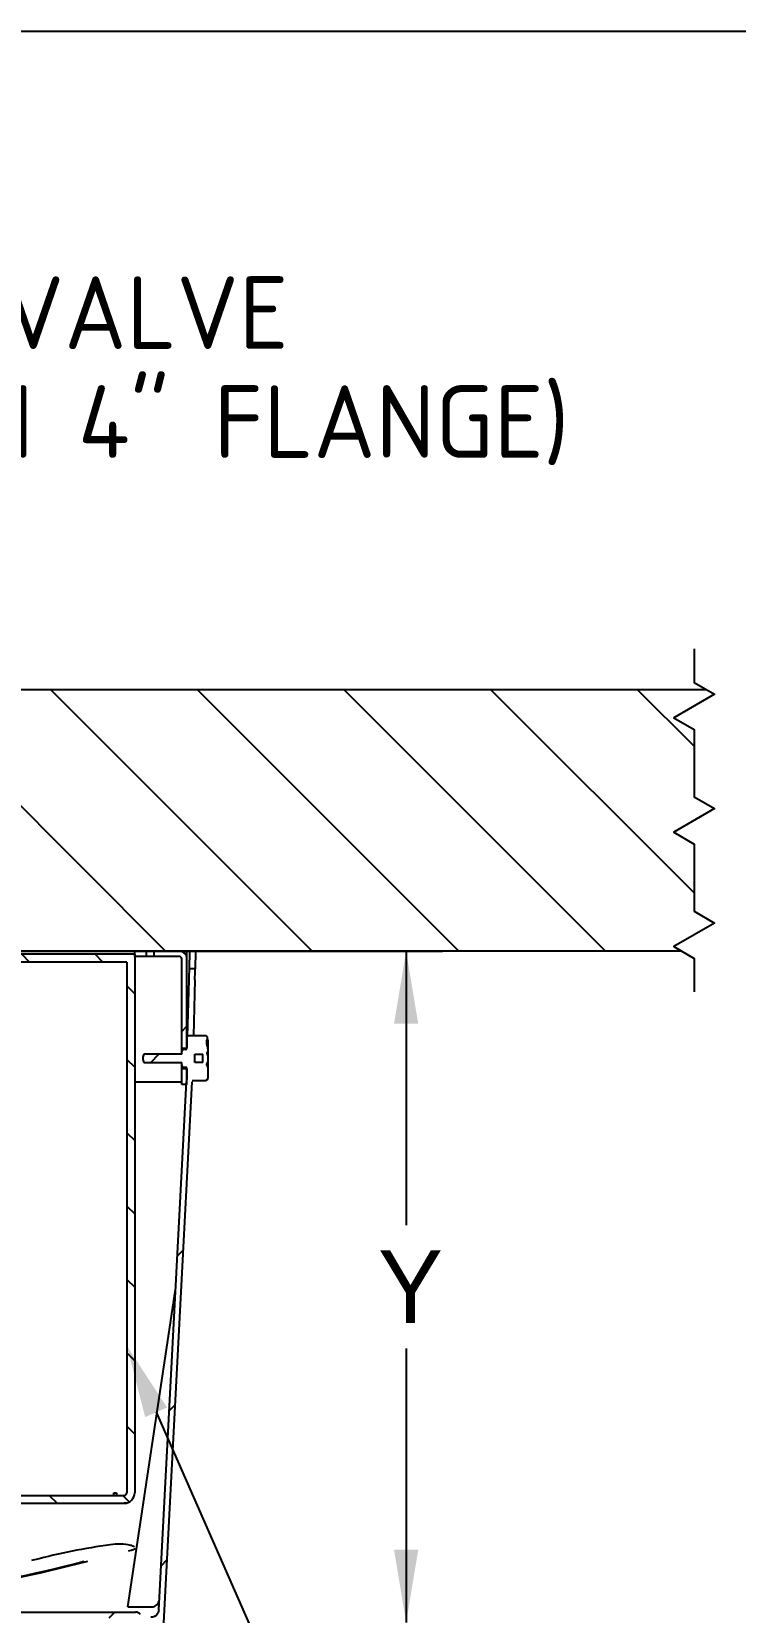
# Model space of a CAD drawing. Header units: millimetres. Extents: x 0 to 4637, y 0 to 3023.
# Drawn here: x 1736 to 2006, y 2416 to 3023 of the extents above; entities that cross this region are included whole.
import ezdxf
from ezdxf import colors
from ezdxf.entities.mleader import LeaderData, LeaderLine
from ezdxf.enums import TextEntityAlignment as Align
from ezdxf.lldxf.tags import DXFTag
from ezdxf.math import Vec2, Vec3

# ---------------------------------------------------------------- set-up
doc = ezdxf.new("R2010")
doc.units = ezdxf.units.MM
for name, color, linetype in [('BRACING_SHEET-2', 7, 'Continuous'), ('COVER_MODIFIED-T', 7, 'Continuous'), ('Default', 7, 'Continuous'), ('KNOB_FOR_CABINET', 7, 'Continuous'), ('PACKING_BOX_FOR_', 7, 'Continuous'), ('WALL_-1', 7, 'Continuous')]:
    doc.layers.add(name, color=color, linetype=linetype)
doc.styles.add('SEACAD_Solid_Edge_ANSI', font='seans.ttf')
doc.styles.get("Standard").update_dxf_attribs({"font": 'calibri.ttf'})
tags = doc.linetypes.add('CENTER2', pattern=[28.575, 19.05, -3.175, 3.175, -3.175]).pattern_tags.tags
tags[10:11] = [DXFTag(74, 4), DXFTag(75, 0), DXFTag(340, '0'), DXFTag(46, 0.0), DXFTag(50, 0.0), DXFTag(44, 0.0), DXFTag(45, 0.0)]
tags[8:9] = [DXFTag(74, 4), DXFTag(75, 0), DXFTag(340, '0'), DXFTag(46, 0.0), DXFTag(50, 0.0), DXFTag(44, 0.0), DXFTag(45, 0.0)]
tags[6:7] = [DXFTag(74, 4), DXFTag(75, 0), DXFTag(340, '0'), DXFTag(46, 0.0), DXFTag(50, 0.0), DXFTag(44, 0.0), DXFTag(45, 0.0)]
tags[4:5] = [DXFTag(74, 4), DXFTag(75, 0), DXFTag(340, '0'), DXFTag(46, 0.0), DXFTag(50, 0.0), DXFTag(44, 0.0), DXFTag(45, 0.0)]

# ---------------------------------------------------------------- blocks, each defined once
blk = doc.blocks.new('SE18')
at = {"color": 7, "linetype": 'CENTER2'}
for points in [[(188.804, 355.975), (188.804, 353.918), (190.054, 353.197), (187.554, 351.753), (188.804, 351.031), (188.804, 346.918), (190.054, 346.197), (187.554, 344.753), (188.804, 344.031), (188.804, 339.918), (190.054, 339.197), (187.554, 337.753), (188.804, 337.031), (188.804, 334.975)], [(193.804, 355.975), (193.804, 353.918), (195.054, 353.197), (192.554, 351.753), (193.804, 351.031), (193.804, 346.918), (195.054, 346.197), (192.554, 344.753), (193.804, 344.031), (193.804, 339.918), (195.054, 339.197), (192.554, 337.753), (193.804, 337.031), (193.804, 334.975)]]:
    blk.add_lwpolyline(points, dxfattribs=at)

msp = doc.modelspace()

# ---------------------------------------------------------------- hatches: boundary and pattern name
at = {"layer": 'BRACING_SHEET-2', "linetype": 'Continuous'}
h = msp.add_hatch(dxfattribs=at)
h.set_pattern_fill('ANSI32', scale=6.278552, angle=0.0000094, style=0)
h.set_pattern_definition([(45, (804.727, 551.313), (-42.2873, 42.2872), []), (45, (832.92, 551.313), (-42.2873, 42.2872), [])])
edge = h.paths.add_edge_path()
edge.add_line((1795.2642, 2633.0027), (1795.2642, 2637.1237))
edge.add_line((1795.2642, 2637.1237), (1795.2642, 2667.153))
edge.add_arc((1792.2505, 2667.153), 3.0137, 0, 19.4712206)
edge.add_arc((1792.2505, 2667.153), 3.0137, 19.4712206, 90)
edge.add_line((1792.2505, 2670.1667), (1787.2414, 2670.1667))
edge.add_line((1787.2414, 2670.1667), (1787.2363, 2670.1667))
edge.add_line((1787.2363, 2670.1667), (1782.7071, 2670.1667))
edge.add_line((1782.7071, 2670.1667), (1782.7071, 2668.1576))
edge.add_line((1782.7071, 2668.1576), (1792.2505, 2668.1576))
edge.add_arc((1792.2505, 2667.153), 1.0046, 360, 90, ccw=False)
edge.add_line((1793.255, 2667.153), (1793.255, 2632.8227))
edge.add_line((1793.255, 2632.8227), (1795.2409, 2632.8222))
edge.add_line((1795.2409, 2632.8222), (1795.2642, 2633.0027))
at = {"layer": 'COVER_MODIFIED-T', "linetype": 'Continuous'}
h = msp.add_hatch(dxfattribs=at)
h.set_pattern_fill('ANSI34', scale=12.557105, angle=0.0000094, style=0)
h.set_pattern_definition([(45, (804.73, 551.31), (-169.15, 169.15), []), (45, (861.1, 551.31), (-169.15, 169.15), []), (45, (917.5, 551.31), (-169.15, 169.15), []), (45, (973.88, 551.31), (-169.15, 169.15), [])])
edge = h.paths.add_edge_path()
edge.add_line((1360.962, 2414.019), (1562.0242, 2414.019))
edge.add_spline(control_points=[(1562.0242, 2414.019), (1562.303, 2414.019), (1562.5856, 2414.1167), (1562.9067, 2414.3839), (1562.9982, 2414.4947), (1563.093, 2414.6809), (1563.1182, 2414.748), (1563.1516, 2414.8838), (1563.1601, 2414.953), (1563.1601, 2415.0235)], knot_values=[0, 0, 0, 0, 0.5, 0.5, 0.75, 0.75, 0.875, 0.875, 1, 1, 1, 1], degree=3, periodic=0)
edge.add_spline(control_points=[(1563.1601, 2415.0235), (1563.1601, 2415.1696), (1563.1995, 2415.3186), (1563.3391, 2415.5751), (1563.4405, 2415.6876), (1563.6763, 2415.8626), (1563.8114, 2415.9267), (1564.0933, 2416.0093), (1564.2406, 2416.0281), (1564.3857, 2416.0281)], knot_values=[0, 0, 0, 0, 0.25, 0.25, 0.5, 0.5, 0.75, 0.75, 1, 1, 1, 1], degree=3, periodic=0)
edge.add_line((1564.3857, 2416.0281), (1570.5709, 2416.0281))
edge.add_spline(control_points=[(1570.5709, 2416.0281), (1570.7179, 2416.0281), (1570.864, 2416.0092), (1571.1467, 2415.9261), (1571.2811, 2415.8622), (1571.5171, 2415.6866), (1571.6178, 2415.5748), (1571.7575, 2415.3175), (1571.7964, 2415.171), (1571.7964, 2415.0235)], knot_values=[0, 0, 0, 0, 0.25, 0.25, 0.5, 0.5, 0.75, 0.75, 1, 1, 1, 1], degree=3, periodic=0)
edge.add_spline(control_points=[(1571.7964, 2415.0235), (1571.7964, 2414.9537), (1571.8052, 2414.8825), (1571.8391, 2414.7456), (1571.8637, 2414.6805), (1571.9586, 2414.4944), (1572.0493, 2414.3843), (1572.374, 2414.1145), (1572.653, 2414.019), (1572.9324, 2414.019)], knot_values=[0, 0, 0, 0, 0.125, 0.125, 0.25, 0.25, 0.5, 0.5, 1, 1, 1, 1], degree=3, periodic=0)
edge.add_line((1572.9324, 2414.019), (1773.9948, 2414.019))
edge.add_spline(control_points=[(1773.9948, 2414.019), (1774.1421, 2414.019), (1774.2875, 2414), (1774.5692, 2413.9171), (1774.7032, 2413.8533), (1774.9389, 2413.6779), (1775.0392, 2413.5664), (1775.1438, 2413.3741), (1775.1715, 2413.3049), (1775.2084, 2413.1635), (1775.218, 2413.0912), (1775.2169, 2413.0169)], knot_values=[0, 0, 0, 0, 0.25, 0.25, 0.5, 0.5, 0.75, 0.75, 0.875, 0.875, 1, 1, 1, 1], degree=3, periodic=0)
edge.add_spline(control_points=[(1775.2169, 2413.0169), (1775.2161, 2412.8759), (1775.2515, 2412.7376), (1775.3778, 2412.4896), (1775.4687, 2412.3793), (1775.683, 2412.2006), (1775.8063, 2412.1315), (1776.0703, 2412.0379), (1776.2081, 2412.0139), (1776.3485, 2412.0136)], knot_values=[0, 0, 0, 0, 0.25, 0.25, 0.5, 0.5, 0.75, 0.75, 1, 1, 1, 1], degree=3, periodic=0)
edge.add_line((1776.3485, 2412.0136), (1785.4222, 2412.0135))
edge.add_arc((1785.4214, 2413.0252), 1.0117, 270.0472263, 291.5023713)
edge.add_line((1785.7922, 2412.0839), (1786.3792, 2412.0838))
edge.add_line((1786.3792, 2412.0838), (1797.2733, 2619.9555))
edge.add_line((1797.2733, 2619.9555), (1797.3983, 2624.6632))
edge.add_line((1797.3983, 2624.6632), (1795.1852, 2624.6624))
edge.add_line((1795.1852, 2624.6624), (1795.0602, 2619.9555))
edge.add_line((1795.0602, 2619.9555), (1784.4279, 2417.0796))
edge.add_spline(control_points=[(1784.4279, 2417.0796), (1784.4179, 2416.8875), (1784.3897, 2416.6994), (1784.2989, 2416.3312), (1784.2353, 2416.1493), (1784.0753, 2415.8021), (1783.9798, 2415.6381), (1783.7587, 2415.3291), (1783.6315, 2415.1829), (1783.3555, 2414.9208), (1783.2063, 2414.8038), (1782.8854, 2414.5978), (1782.7133, 2414.5094), (1782.1847, 2414.298), (1781.8031, 2414.2236), (1781.4184, 2414.2236)], knot_values=[0, 0, 0, 0, 0.125, 0.125, 0.25, 0.25, 0.375, 0.375, 0.5, 0.5, 0.625, 0.625, 0.75, 0.75, 1, 1, 1, 1], degree=3, periodic=0)
edge.add_line((1781.4184, 2414.2236), (1779.2161, 2414.2236))
edge.add_arc((1779.2106, 2416.4026), 2.179, 212.6286396, 270.1461905, ccw=False)
edge.add_arc((1775.5146, 2414.0014), 2.2286, 33.3844014, 91.6606048)
edge.add_line((1775.45, 2416.229), (1574.6452, 2416.229))
edge.add_spline(control_points=[(1574.6452, 2416.229), (1574.4669, 2416.229), (1574.2878, 2416.2716), (1573.9678, 2416.4361), (1573.8289, 2416.5568), (1573.7288, 2416.7074)], knot_values=[0, 0, 0, 0, 0.5, 0.5, 1, 1, 1, 1], degree=3, periodic=0)
edge.add_spline(control_points=[(1573.7288, 2416.7074), (1573.6444, 2416.8343), (1573.5513, 2416.9544), (1573.3481, 2417.181), (1573.237, 2417.2883), (1572.8855, 2417.5834), (1572.6279, 2417.7449), (1572.0698, 2418.0025), (1571.7793, 2418.0938), (1571.1806, 2418.2122), (1570.8737, 2418.2382), (1570.5709, 2418.2382)], knot_values=[0, 0, 0, 0, 0.125, 0.125, 0.25, 0.25, 0.5, 0.5, 0.75, 0.75, 1, 1, 1, 1], degree=3, periodic=0)
edge.add_line((1570.5709, 2418.2382), (1564.3857, 2418.2382))
edge.add_spline(control_points=[(1564.3857, 2418.2382), (1564.0807, 2418.2382), (1563.7773, 2418.2125), (1563.1742, 2418.0931), (1562.8829, 2418.0007), (1562.4707, 2417.8105), (1562.3371, 2417.7384), (1562.078, 2417.5753), (1561.9524, 2417.4839), (1561.602, 2417.1895), (1561.3985, 2416.9643), (1561.2277, 2416.7074)], knot_values=[0, 0, 0, 0, 0.25, 0.25, 0.5, 0.5, 0.625, 0.625, 0.75, 0.75, 1, 1, 1, 1], degree=3, periodic=0)
edge.add_spline(control_points=[(1561.2277, 2416.7074), (1561.1287, 2416.5583), (1560.9891, 2416.4366), (1560.6712, 2416.2726), (1560.4921, 2416.229), (1560.3113, 2416.229)], knot_values=[0, 0, 0, 0, 0.5, 0.5, 1, 1, 1, 1], degree=3, periodic=0)
edge.add_line((1560.3113, 2416.229), (1359.5065, 2416.229))
edge.add_arc((1359.4395, 2414.0104), 2.2197, 88.2698604, 146.7395891)
edge.add_arc((1355.7529, 2416.3943), 2.1707, 269.7254677, 327.4911762, ccw=False)
edge.add_line((1355.7425, 2414.2236), (1353.5382, 2414.2236))
edge.add_spline(control_points=[(1353.5382, 2414.2236), (1353.3458, 2414.2236), (1353.1566, 2414.2418), (1352.7841, 2414.3133), (1352.5991, 2414.3672), (1352.244, 2414.5089), (1352.0753, 2414.5956), (1351.7551, 2414.8002), (1351.6024, 2414.9196), (1351.3263, 2415.1815), (1351.2016, 2415.3244), (1350.9792, 2415.6341), (1350.8818, 2415.8013), (1350.6431, 2416.3182), (1350.5488, 2416.6954), (1350.5286, 2417.0796)], knot_values=[0, 0, 0, 0, 0.125, 0.125, 0.25, 0.25, 0.375, 0.375, 0.5, 0.5, 0.625, 0.625, 0.75, 0.75, 1, 1, 1, 1], degree=3, periodic=0)
edge.add_line((1350.5286, 2417.0796), (1339.8963, 2619.9555))
edge.add_line((1339.8963, 2619.9555), (1339.7714, 2624.6632))
edge.add_line((1339.7714, 2624.6632), (1337.5583, 2624.6624))
edge.add_line((1337.5583, 2624.6624), (1337.6833, 2619.9555))
edge.add_line((1337.6833, 2619.9555), (1348.5726, 2412.1753))
edge.add_line((1348.5726, 2412.1753), (1348.9865, 2412.1757))
edge.add_spline(control_points=[(1348.9865, 2412.1757), (1349.1475, 2412.0713), (1349.3395, 2412.0135), (1349.5343, 2412.0135)], knot_values=[0, 0, 0, 0, 1, 1, 1, 1], degree=3, periodic=0)
edge.add_line((1349.5343, 2412.0135), (1358.6105, 2412.0136))
edge.add_spline(control_points=[(1358.6105, 2412.0136), (1358.751, 2412.0141), (1358.8879, 2412.0379), (1359.1529, 2412.1321), (1359.2739, 2412.1997), (1359.4903, 2412.3802), (1359.579, 2412.4878), (1359.7067, 2412.7385), (1359.7416, 2412.8754), (1359.7404, 2413.0169)], knot_values=[0, 0, 0, 0, 0.25, 0.25, 0.5, 0.5, 0.75, 0.75, 1, 1, 1, 1], degree=3, periodic=0)
edge.add_spline(control_points=[(1359.7404, 2413.0169), (1359.7393, 2413.1657), (1359.7778, 2413.3095), (1359.9198, 2413.5695), (1360.0186, 2413.6784), (1360.2552, 2413.8542), (1360.389, 2413.9176), (1360.6703, 2414.0002), (1360.8146, 2414.019), (1360.962, 2414.019)], knot_values=[0, 0, 0, 0, 0.25, 0.25, 0.5, 0.5, 0.75, 0.75, 1, 1, 1, 1], degree=3, periodic=0)
at = {"layer": 'Default', "linetype": 'Continuous'}
for points in [[(1884.1342, 2642.2585), (1879.4829, 2670.1667), (1874.8315, 2642.2585)], [(1884.1342, 2440.1628), (1874.8315, 2440.1628), (1879.4829, 2412.2546)]]:
    msp.add_hatch(color=7, dxfattribs=at).paths.add_polyline_path(points)
at = {"layer": 'KNOB_FOR_CABINET', "linetype": 'Continuous'}
h = msp.add_hatch(dxfattribs=at)
h.set_pattern_fill('LINE', scale=6.278552, angle=45, style=0)
h.set_pattern_definition([(45, (804.727, 551.313), (-14.09575, 14.09575), [])])
edge = h.paths.add_edge_path()
edge.add_spline(control_points=[(1795.2642, 2620.8351), (1795.3604, 2620.7342), (1795.4567, 2620.6335), (1795.553, 2620.5327)], knot_values=[0.00000029, 0.00000029, 0.00000029, 0.00000029, 0.00041659, 0.00041659, 0.00041659, 0.00041659], degree=3, periodic=0)
edge.add_line((1795.553, 2620.5327), (1801.7939, 2620.5327))
edge.add_spline(control_points=[(1801.7939, 2620.5327), (1801.8765, 2620.5327), (1801.9592, 2620.5338), (1802.0418, 2620.5338)], knot_values=[0, 0, 0, 0, 0.00024682, 0.00024682, 0.00024682, 0.00024682], degree=3, periodic=0)
edge.add_line((1802.0418, 2620.5338), (1802.2961, 2620.5338))
edge.add_spline(control_points=[(1802.2961, 2620.5338), (1802.4152, 2620.5338), (1802.5311, 2620.5538), (1802.7547, 2620.6347), (1802.8568, 2620.6937), (1803.0368, 2620.8487), (1803.1108, 2620.9417), (1803.2199, 2621.1517), (1803.2537, 2621.266), (1803.2647, 2621.3846)], knot_values=[0, 0, 0, 0, 0.25, 0.25, 0.5, 0.5, 0.75, 0.75, 1, 1, 1, 1], degree=3, periodic=0)
edge.add_ellipse((1802.8235, 2622.1959), major_axis=(0, -2.1283), ratio=0.22420054, start_angle=67.5921927, end_angle=90)
edge.add_line((1803.3007, 2622.1959), (1803.3007, 2625.447))
edge.add_ellipse((1802.8235, 2625.447), major_axis=(0, 0.6327), ratio=0.75420406, start_angle=270, end_angle=330.8446346)
edge.add_ellipse((1803.3007, 2626.5811), major_axis=(0, 0.666), ratio=0.75420406, start_angle=90, end_angle=150.8446346)
edge.add_line((1802.7984, 2626.5811), (1802.7984, 2626.7607))
edge.add_line((1802.7984, 2626.7607), (1802.7986, 2626.779))
edge.add_spline(control_points=[(1802.7986, 2626.779), (1802.8, 2626.8715), (1802.8202, 2626.964), (1802.909, 2627.1241), (1802.9752, 2627.1915), (1803.056, 2627.2372)], knot_values=[0, 0, 0, 0, 0.5, 0.5, 1, 1, 1, 1], degree=3, periodic=0)
edge.add_spline(control_points=[(1803.056, 2627.2372), (1803.2051, 2627.3214), (1803.3007, 2627.4856), (1803.3007, 2627.6567)], knot_values=[0, 0, 0, 0, 1, 1, 1, 1], degree=3, periodic=0)
edge.add_line((1803.3007, 2627.6567), (1803.3007, 2629.9071))
edge.add_spline(control_points=[(1803.3007, 2629.9071), (1803.3007, 2630.0078), (1803.2751, 2630.1086), (1803.1892, 2630.2908), (1803.129, 2630.3747), (1803.056, 2630.4459)], knot_values=[0, 0, 0, 0, 0.5, 0.5, 1, 1, 1, 1], degree=3, periodic=0)
edge.add_spline(control_points=[(1803.056, 2630.4459), (1803.0422, 2630.4593), (1803.0295, 2630.4738), (1803.018, 2630.489)], knot_values=[0, 0, 0, 0, 1, 1, 1, 1], degree=3, periodic=0)
edge.add_ellipse((1803.3007, 2631.2962), major_axis=(0, 0.9765), ratio=0.51437774, start_angle=140.0536176, end_angle=145.7537839)
edge.add_spline(control_points=[(1802.9782, 2630.5476), (1802.9217, 2630.6396), (1802.9013, 2630.7505), (1802.9267, 2630.9634), (1802.9745, 2631.0667), (1803.056, 2631.1382)], knot_values=[0, 0, 0, 0, 0.5, 0.5, 1, 1, 1, 1], degree=3, periodic=0)
edge.add_spline(control_points=[(1803.056, 2631.1382), (1803.1624, 2631.2316), (1803.24, 2631.3541), (1803.2774, 2631.4886)], knot_values=[0, 0, 0, 0, 1, 1, 1, 1], degree=3, periodic=0)
edge.add_ellipse((1802.8235, 2631.6604), major_axis=(0, 0.5564), ratio=0.85756372, start_angle=252.0155759, end_angle=270)
edge.add_line((1803.3007, 2631.6604), (1803.3007, 2632.5085))
edge.add_ellipse((1802.8235, 2632.5085), major_axis=(0, -1.219), ratio=0.39143998, start_angle=90, end_angle=150.8446346)
edge.add_ellipse((1803.3007, 2634.6937), major_axis=(0, -1.2832), ratio=0.39143998, start_angle=270, end_angle=330.8446346)
edge.add_line((1802.7984, 2634.6937), (1802.7984, 2635.3277))
edge.add_ellipse((1803.3007, 2635.3277), major_axis=(0, 1.2832), ratio=0.39143998, start_angle=54.3484944, end_angle=90)
edge.add_spline(control_points=[(1802.8926, 2636.0756), (1802.9098, 2636.137), (1802.9278, 2636.1984), (1802.9729, 2636.3169), (1802.9995, 2636.3742), (1803.0391, 2636.4253)], knot_values=[0, 0, 0, 0, 0.5, 0.5, 1, 1, 1, 1], degree=3, periodic=0)
edge.add_ellipse((1802.8235, 2637.5129), major_axis=(0, 1.219), ratio=0.39143998, start_angle=206.8522441, end_angle=218.3097259)
edge.add_spline(control_points=[(1803.1193, 2636.5564), (1803.1802, 2636.6791), (1803.1966, 2636.8181), (1803.1541, 2637.0859), (1803.0944, 2637.2136), (1802.9246, 2637.4233), (1802.8142, 2637.5071), (1802.5667, 2637.6202), (1802.4325, 2637.6488), (1802.2961, 2637.6488)], knot_values=[0, 0, 0, 0, 0.25, 0.25, 0.5, 0.5, 0.75, 0.75, 1, 1, 1, 1], degree=3, periodic=0)
edge.add_line((1802.2961, 2637.6488), (1802.0418, 2637.6488))
edge.add_line((1802.0418, 2637.6488), (1801.7939, 2637.6488))
edge.add_line((1801.7939, 2637.6488), (1795.7664, 2637.6488))
edge.add_spline(control_points=[(1795.7664, 2637.6488), (1795.5988, 2637.474), (1795.4313, 2637.299), (1795.2642, 2637.1237)], knot_values=[0.00000029, 0.00000029, 0.00000029, 0.00000029, 0.00072369, 0.00072369, 0.00072369, 0.00072369], degree=3, periodic=0)
edge.add_line((1795.2642, 2637.1237), (1795.2642, 2633.0027))
edge.add_spline(control_points=[(1795.2642, 2633.0027), (1795.2642, 2632.8567), (1795.2199, 2632.7111), (1795.0884, 2632.5351), (1795.0337, 2632.4845), (1794.9074, 2632.4127), (1794.8355, 2632.3919), (1794.7619, 2632.3919)], knot_values=[0, 0, 0, 0, 0.5, 0.5, 0.75, 0.75, 1, 1, 1, 1], degree=3, periodic=0)
edge.add_line((1794.7619, 2632.3919), (1793.9654, 2632.3919))
edge.add_spline(control_points=[(1793.9654, 2632.3919), (1793.8955, 2632.3919), (1793.8272, 2632.3734), (1793.7061, 2632.3077), (1793.6531, 2632.2608), (1793.6102, 2632.206)], knot_values=[0, 0, 0, 0, 0.5, 0.5, 1, 1, 1, 1], degree=3, periodic=0)
edge.add_spline(control_points=[(1793.6102, 2632.206), (1793.5401, 2632.1164), (1793.4707, 2632.0263), (1793.4021, 2631.9356)], knot_values=[0, 0, 0, 0, 1, 1, 1, 1], degree=3, periodic=0)
edge.add_spline(control_points=[(1793.4021, 2631.9356), (1793.2962, 2631.7953), (1793.255, 2631.6197), (1793.255, 2631.4461)], knot_values=[0, 0, 0, 0, 1, 1, 1, 1], degree=3, periodic=0)
edge.add_line((1793.255, 2631.4461), (1793.255, 2630.5605))
edge.add_line((1793.255, 2630.5605), (1778.6888, 2630.5605))
edge.add_spline(control_points=[(1778.6888, 2630.5605), (1778.5597, 2630.3144), (1778.4483, 2630.0619), (1778.288, 2629.5343), (1778.2407, 2629.2552), (1778.2407, 2628.7043), (1778.2877, 2628.4254), (1778.4482, 2627.8972), (1778.5596, 2627.6445), (1778.6888, 2627.3983)], knot_values=[0, 0, 0, 0, 0.25, 0.25, 0.5, 0.5, 0.75, 0.75, 1, 1, 1, 1], degree=3, periodic=0)
edge.add_line((1778.6888, 2627.3983), (1793.255, 2627.3983))
edge.add_line((1793.255, 2627.3983), (1793.255, 2626.5127))
edge.add_spline(control_points=[(1793.255, 2626.5127), (1793.255, 2626.3407), (1793.2968, 2626.1627), (1793.4021, 2626.0232)], knot_values=[0, 0, 0, 0, 1, 1, 1, 1], degree=3, periodic=0)
edge.add_spline(control_points=[(1793.4021, 2626.0232), (1793.4707, 2625.9324), (1793.5401, 2625.8423), (1793.6102, 2625.7528)], knot_values=[0, 0, 0, 0, 1, 1, 1, 1], degree=3, periodic=0)
edge.add_spline(control_points=[(1793.6102, 2625.7528), (1793.6531, 2625.6979), (1793.7059, 2625.6512), (1793.827, 2625.5855), (1793.8954, 2625.5668), (1793.9654, 2625.5668)], knot_values=[0, 0, 0, 0, 0.5, 0.5, 1, 1, 1, 1], degree=3, periodic=0)
edge.add_line((1793.9654, 2625.5668), (1794.7619, 2625.5668))
edge.add_spline(control_points=[(1794.7619, 2625.5668), (1794.8357, 2625.5668), (1794.9077, 2625.5461), (1795.0349, 2625.4735), (1795.0893, 2625.4227), (1795.2201, 2625.247), (1795.2642, 2625.1027), (1795.2642, 2624.9561)], knot_values=[0, 0, 0, 0, 0.25, 0.25, 0.5, 0.5, 1, 1, 1, 1], degree=3, periodic=0)
edge.add_line((1795.2642, 2624.9561), (1795.2642, 2620.8351))
h.paths.add_polyline_path([(1801.2916, 2627.3983), (1801.2916, 2630.5605), (1798.2779, 2630.5605), (1798.2779, 2627.3983)])
at = {"layer": 'PACKING_BOX_FOR_', "linetype": 'Continuous'}
h = msp.add_hatch(dxfattribs=at)
h.set_pattern_fill('LINE', scale=6.278552, angle=135, style=0)
h.set_pattern_definition([(135, (804.727, 551.313), (-14.09575, -14.09575), [])])
edge = h.paths.add_edge_path()
edge.add_line((1667.6844, 2551.0445), (1667.684, 2551.3263))
edge.add_line((1667.684, 2551.3263), (1667.684, 2551.8285))
edge.add_line((1667.684, 2551.8285), (1667.684, 2552.6322))
edge.add_line((1667.684, 2552.6322), (1667.684, 2552.9932))
edge.add_line((1667.684, 2552.9932), (1667.684, 2619.9555))
edge.add_line((1667.684, 2619.9555), (1667.684, 2665.9827))
edge.add_line((1667.684, 2665.9827), (1772.1591, 2665.9827))
edge.add_line((1772.1591, 2665.9827), (1772.1591, 2619.9555))
edge.add_line((1772.1591, 2619.9555), (1772.1591, 2462.0553))
edge.add_arc((1771.1545, 2462.0553), 1.0046, 270, 360, ccw=False)
edge.add_line((1771.1545, 2461.0507), (1768.1408, 2461.0507))
edge.add_line((1768.1408, 2461.0507), (1767.1362, 2461.0507))
edge.add_line((1767.1362, 2461.0507), (1723.9398, 2461.0507))
edge.add_line((1723.9398, 2461.0507), (1723.9398, 2458.037))
edge.add_line((1723.9398, 2458.037), (1767.1362, 2458.037))
edge.add_line((1767.1362, 2458.037), (1768.1408, 2458.037))
edge.add_line((1768.1408, 2458.037), (1771.1545, 2458.037))
edge.add_arc((1771.1545, 2462.0553), 4.0183, 270, 284.4775122)
edge.add_arc((1771.1545, 2462.0553), 4.0183, 284.4775122, 360)
edge.add_line((1775.1728, 2462.0553), (1775.1728, 2619.9555))
edge.add_line((1775.1728, 2619.9555), (1775.1728, 2668.1576))
edge.add_line((1775.1728, 2668.1576), (1775.1728, 2668.9964))
edge.add_line((1775.1728, 2668.9964), (1738.506, 2668.9964))
edge.add_line((1738.506, 2668.9964), (1688.2776, 2668.9964))
edge.add_line((1688.2776, 2668.9964), (1664.6703, 2668.9964))
edge.add_line((1664.6703, 2668.9964), (1664.6703, 2668.1576))
edge.add_line((1664.6703, 2668.1576), (1664.6703, 2619.9555))
edge.add_line((1664.6703, 2619.9555), (1664.6703, 2552.9932))
edge.add_line((1664.6703, 2552.9932), (1664.6703, 2552.6322))
edge.add_line((1664.6703, 2552.6322), (1664.6703, 2551.8285))
edge.add_line((1664.6703, 2551.8285), (1664.6703, 2551.3263))
edge.add_line((1664.6703, 2551.3263), (1664.6703, 2551.1594))
edge.add_line((1664.6703, 2551.1594), (1664.6703, 2550.541))
edge.add_line((1664.6703, 2550.541), (1664.6696, 2549.5258))
edge.add_line((1664.6696, 2549.5258), (1664.6703, 2549.0831))
edge.add_line((1664.6703, 2549.0831), (1664.6703, 2548.642))
edge.add_line((1664.6703, 2548.642), (1664.6703, 2547.9704))
edge.add_line((1664.6703, 2547.9704), (1664.6703, 2547.4749))
edge.add_line((1664.6703, 2547.4749), (1664.6703, 2540.5774))
edge.add_line((1664.6703, 2540.5774), (1664.6703, 2462.0553))
edge.add_arc((1668.6885, 2462.0553), 4.0183, 180, 255.5224878)
edge.add_arc((1668.6885, 2462.0553), 4.0183, 255.5224878, 270)
edge.add_line((1668.6885, 2458.037), (1671.7022, 2458.037))
edge.add_line((1671.7022, 2458.037), (1672.7068, 2458.037))
edge.add_line((1672.7068, 2458.037), (1715.9033, 2458.037))
edge.add_line((1715.9033, 2458.037), (1715.9033, 2461.0507))
edge.add_line((1715.9033, 2461.0507), (1672.7068, 2461.0507))
edge.add_line((1672.7068, 2461.0507), (1671.7022, 2461.0507))
edge.add_line((1671.7022, 2461.0507), (1668.6885, 2461.0507))
edge.add_arc((1668.6885, 2462.0553), 1.0046, 180, 270, ccw=False)
edge.add_line((1667.684, 2462.0553), (1667.684, 2540.5774))
edge.add_line((1667.684, 2540.5774), (1667.684, 2547.4749))
edge.add_line((1667.684, 2547.4749), (1667.684, 2547.9704))
edge.add_line((1667.684, 2547.9704), (1667.684, 2548.642))
edge.add_line((1667.684, 2548.642), (1667.684, 2549.0831))
edge.add_line((1667.684, 2549.0831), (1667.684, 2550.2068))
edge.add_line((1667.684, 2550.2068), (1667.6844, 2551.0445))
at = {"layer": 'WALL_-1', "linetype": 'Continuous'}
h = msp.add_hatch(dxfattribs=at)
h.set_pattern_fill('LINE', scale=12.557105, angle=135, style=0)
h.set_pattern_definition([(135, (804.727, 551.313), (-28.1915, -28.1915), [])])
h.paths.add_polyline_path([(1985.3221, 2670.1667), (1982.2955, 2671.9141), (1997.9919, 2680.9764), (1990.1437, 2685.5076), (1990.1437, 2711.3328), (1982.2955, 2715.864), (1997.9919, 2724.9263), (1990.1437, 2729.4574), (1990.1437, 2755.2827), (1982.2955, 2759.8138), (1997.9919, 2768.8761), (1994.9653, 2770.6235), (1564.2048, 2770.6235), (1564.2048, 2720.144), (1627.23, 2720.144), (1627.23, 2670.1667), (1688.2776, 2670.1667), (1738.506, 2670.1667), (1775.1728, 2670.1667), (1779.6934, 2670.1667), (1782.7071, 2670.1667), (1787.2363, 2670.1667), (1787.2414, 2670.1667), (1792.2505, 2670.1667), (1795.2642, 2670.1667), (1796.3776, 2670.1667), (1798.5881, 2670.1667)])

# ---------------------------------------------------------------- linework, layer by layer
msp.add_lwpolyline([(810.3822, 552.4492), (4637.0008, 552.4492), (4637.0008, 3023.4712), (810.3822, 3023.4712)], close=True)
at = {"layer": 'BRACING_SHEET-2', "color": 7, "linetype": 'Continuous'}
for p, q in [((1775.1728, 2668.1576), (1775.1728, 2670.1667)), ((1779.6934, 2670.1667), (1775.1728, 2670.1667)), ((1779.6934, 2668.1576), (1775.1728, 2668.1576)), ((1779.6934, 2668.1576), (1779.6934, 2670.1667)), ((1782.7071, 2668.1576), (1779.6934, 2668.1576)), ((1782.7071, 2668.1576), (1782.7071, 2670.1667)), ((1792.2505, 2670.1667), (1782.7071, 2670.1667)), ((1792.2505, 2668.1576), (1782.7071, 2668.1576)), ((1793.255, 2632.8227), (1793.255, 2667.153)), ((1795.0918, 2668.1576), (1795.2642, 2668.1576)), ((1795.2642, 2668.1576), (1795.2642, 2670.1667)), ((1795.2642, 2632.8227), (1795.2642, 2667.153)), ((1795.2642, 2632.8227), (1793.255, 2632.8227)), ((1793.255, 2631.4461), (1793.255, 2632.8227)), ((1793.255, 2625.136), (1793.255, 2626.5127)), ((1793.255, 2625.136), (1795.2642, 2625.136)), ((1793.255, 2618.9337), (1793.255, 2625.136)), ((1795.2642, 2618.9337), (1795.2642, 2625.136)), ((1795.2642, 2618.9337), (1793.255, 2618.9337))]:
    msp.add_line(p, q, dxfattribs=at)
for radius in [3.0137, 1.0046]:
    msp.add_arc((1792.2505, 2667.153), radius, 0, 90, dxfattribs=at)
at = {"layer": 'COVER_MODIFIED-T', "color": 7, "linetype": 'Continuous'}
for p, q in [((1796.1987, 2663.4307), (1796.375, 2670.1667)), ((1796.375, 2670.1667), (1798.5881, 2670.1667)), ((1798.5881, 2670.1667), (1798.4118, 2663.4323)), ((1798.4085, 2663.4346), (1796.1954, 2663.4346)), ((1795.5167, 2637.3877), (1796.0857, 2659.1164)), ((1798.2988, 2659.1164), (1797.7366, 2637.6488)), ((1775.1728, 2619.9555), (1787.2355, 2619.9555)), ((1784.4279, 2417.0796), (1795.0602, 2619.9555)), ((1786.3792, 2412.0838), (1797.2733, 2619.9555)), ((1772.585, 2418.1964), (1790.8776, 2540.1472)), ((1736.0609, 2436.119), (1735.5537, 2435.9876)), ((1736.695, 2436.2831), (1736.0606, 2436.119)), ((1772.585, 2418.1964), (1781.6249, 2418.1964)), ((1574.6452, 2416.229), (1775.45, 2416.229))]:
    msp.add_line(p, q, dxfattribs=at)
for centre, radius, start, end in [((1169.8455, 2677.4313), 626.508, 358.3248183, 358.7196778), ((1365.7841, 2672.4333), 432.7197, 358.2364543, 358.8082578), ((1791.1479, 3260.0584), 640.1148, 269.6498077, 270.1895416), ((1804.9993, 2171.3144), 273.6309, 98.2508441, 104.4551803), ((1768.9587, 2418.9195), 23.4169, 78.3253121, 97.9218518), ((1773.0598, 2438.9258), 2.9948, 47.0589293, 77.7107591), ((1587.1804, 3092.5691), 678.1168, 274.0915209, 284.3961649), ((1588.1007, 3089.7088), 675.4207, 274.321088, 284.4938968), ((1736.1526, 2435.7646), 0.3661, 64.0285821, 104.5113298), ((1781.6078, 2421.2299), 3.0336, 270.3239065, 357.2812326), ((1775.514, 2414.0002), 2.2297, 33.4004902, 91.644516)]:
    msp.add_arc(centre, radius, start, end, dxfattribs=at)
msp.add_open_spline([(1775.2265, 2440.8402), (1775.2247, 2440.3989), (1774.2931, 2439.9178), (1772.7107, 2439.6107)], degree=3, dxfattribs=at)
msp.add_open_spline([(1784.4279, 2417.0796), (1784.3877, 2416.3112), (1784.0455, 2415.576), (1782.9415, 2414.5277), (1782.1878, 2414.2236), (1781.4184, 2414.2236)], degree=3, knots=[0, 0, 0, 0, 0.5, 0.5, 1, 1, 1, 1], dxfattribs=at)
at = {"layer": 'Default', "color": 7, "linetype": 'Continuous'}
for p, q in [((1641.1841, 2670.1667), (1893.437, 2670.1667)), ((1879.4829, 2670.1667), (1879.4829, 2564.9326)), ((1879.4829, 2517.4887), (1879.4829, 2412.2546))]:
    msp.add_line(p, q, dxfattribs=at)
at = {"layer": 'KNOB_FOR_CABINET', "color": 7, "linetype": 'Continuous'}
for p, q in [((1795.7664, 2637.6488), (1795.2642, 2637.1237)), ((1795.2642, 2637.1237), (1795.2642, 2633.0027)), ((1801.7939, 2637.6488), (1795.7664, 2637.6488)), ((1802.0418, 2637.6488), (1801.7939, 2637.6488)), ((1802.2961, 2637.6488), (1802.0418, 2637.6488)), ((1793.255, 2630.5605), (1778.6888, 2630.5605)), ((1793.255, 2630.5605), (1793.255, 2631.4461)), ((1793.6102, 2632.206), (1793.4021, 2631.9356)), ((1794.7619, 2632.3919), (1793.9654, 2632.3919)), ((1798.2779, 2630.5605), (1801.2916, 2630.5605)), ((1798.2779, 2627.3983), (1798.2779, 2630.5605)), ((1801.2916, 2627.3983), (1801.2916, 2630.5605)), ((1802.7984, 2635.3277), (1802.7984, 2634.6937)), ((1803.3007, 2635.9361), (1803.3007, 2632.5085)), ((1803.3007, 2632.5085), (1803.3007, 2631.6604)), ((1803.3007, 2631.6604), (1803.3007, 2629.9351)), ((1803.3007, 2629.9071), (1803.3007, 2629.9351)), ((1803.3007, 2629.9071), (1803.3007, 2627.6567)), ((1778.6888, 2627.3983), (1793.255, 2627.3983)), ((1793.255, 2626.5127), (1793.255, 2627.3983)), ((1793.4021, 2626.0232), (1793.6102, 2625.7528)), ((1793.9654, 2625.5668), (1794.7619, 2625.5668)), ((1795.2642, 2624.9561), (1795.2642, 2620.8351)), ((1801.2916, 2627.3983), (1798.2779, 2627.3983)), ((1802.7984, 2626.7607), (1802.7984, 2626.5811)), ((1803.3007, 2627.4259), (1803.3007, 2627.6567)), ((1803.3007, 2627.4259), (1803.3007, 2625.447)), ((1803.3007, 2625.447), (1803.3007, 2622.1959)), ((1797.2857, 2620.4303), (1801.7939, 2620.4303)), ((1802.0418, 2620.4306), (1802.2961, 2620.4306)), ((1803.3007, 2622.1959), (1803.3007, 2621.4254))]:
    msp.add_line(p, q, dxfattribs=at)
for centre, radius, start, end in [((1802.317, 2635.9174), 0.9837, 1.1084539, 37.5977915), ((1801.807, 2835.2899), 214.8594, 269.996496, 270.0626162), ((1802.302, 2621.4292), 0.9978, 269.6598847, 359.7825148)]:
    msp.add_arc(centre, radius, start, end, dxfattribs=at)
for centre, major_axis, ratio, start_param, end_param in [((1803.3007, 2635.3277), (0, 1.2832), 0.39143998, 0.94856017, 1.57079633), ((1802.8235, 2637.5129), (0, 1.219), 0.39143998, 3.61025272, 3.81022351), ((1803.3007, 2634.6937), (0, -1.2832), 0.39143998, 4.71238898, 5.77432819), ((1803.3007, 2631.2962), (0, 0.9765), 0.51437774, -3.83878855, -3.73930188), ((1802.8235, 2632.5085), (0, -1.219), 0.39143998, 1.57079633, 2.63273553), ((1802.8235, 2631.6604), (0, 0.5564), 0.85756372, 4.39850157, 4.71238898), ((1803.3007, 2626.7607), (0, 0.7649), 0.65664011, 1.54690538, 1.57079633), ((1803.3007, 2626.5811), (0, 0.666), 0.75420406, 1.57079633, 2.63273553), ((1802.8235, 2625.447), (0, 0.6327), 0.75420406, 4.71238898, 5.77432819)]:
    msp.add_ellipse(centre, major_axis=major_axis, ratio=ratio, start_param=start_param, end_param=end_param, dxfattribs=at)
for points, knots in [([(1803.1193, 2636.5564), (1803.1554, 2636.629), (1803.1765, 2636.7105), (1803.1824, 2636.7914), (1803.1875, 2636.8618), (1803.1815, 2636.9336), (1803.1655, 2637.0024), (1803.1477, 2637.0793), (1803.1171, 2637.1541), (1803.0768, 2637.2219), (1803.0329, 2637.2958), (1802.9763, 2637.3633), (1802.9119, 2637.4203), (1802.8421, 2637.482), (1802.7613, 2637.5329), (1802.6758, 2637.5702), (1802.5839, 2637.6103), (1802.4842, 2637.6356), (1802.3844, 2637.6448), (1802.3551, 2637.6475), (1802.3256, 2637.6488), (1802.2961, 2637.6488)], [0, 0, 0, 0, 0.15095666, 0.15095666, 0.15095666, 0.28142727, 0.28142727, 0.28142727, 0.42758775, 0.42758775, 0.42758775, 0.58692335, 0.58692335, 0.58692335, 0.75979842, 0.75979842, 0.75979842, 0.94597273, 0.94597273, 0.94597273, 1, 1, 1, 1]), ([(1803.0391, 2636.4253), (1802.9995, 2636.3742), (1802.9729, 2636.3169), (1802.9278, 2636.1984), (1802.9098, 2636.137), (1802.8926, 2636.0756)], [0, 0, 0, 0, 0.5, 0.5, 1, 1, 1, 1]), ([(1778.6888, 2630.5605), (1778.5597, 2630.3144), (1778.4483, 2630.0619), (1778.288, 2629.5343), (1778.2407, 2629.2552), (1778.2407, 2628.7043), (1778.2877, 2628.4254), (1778.4482, 2627.8972), (1778.5596, 2627.6445), (1778.6888, 2627.3983)], [0, 0, 0, 0, 0.25, 0.25, 0.5, 0.5, 0.75, 0.75, 1, 1, 1, 1]), ([(1793.9654, 2632.3919), (1793.8955, 2632.3919), (1793.8272, 2632.3734), (1793.7061, 2632.3077), (1793.6531, 2632.2608), (1793.6102, 2632.206)], [0, 0, 0, 0, 0.5, 0.5, 1, 1, 1, 1]), ([(1794.7619, 2632.3919), (1794.8102, 2632.3919), (1794.8591, 2632.401), (1794.9044, 2632.4178), (1794.9497, 2632.4345), (1794.9925, 2632.4591), (1795.0304, 2632.4888), (1795.0714, 2632.5209), (1795.1077, 2632.5596), (1795.1381, 2632.6018), (1795.1745, 2632.6522), (1795.2034, 2632.7086), (1795.224, 2632.7672), (1795.2483, 2632.836), (1795.2618, 2632.9095), (1795.2639, 2632.9824), (1795.2641, 2632.9892), (1795.2642, 2632.9959), (1795.2642, 2633.0027)], [0, 0, 0, 0, 0.16660391, 0.16660391, 0.16660391, 0.33244875, 0.33244875, 0.33244875, 0.51133475, 0.51133475, 0.51133475, 0.7252274, 0.7252274, 0.7252274, 0.97691053, 0.97691053, 0.97691053, 1, 1, 1, 1]), ([(1803.056, 2631.1382), (1803.0211, 2631.1076), (1802.9914, 2631.0701), (1802.9688, 2631.0294), (1802.9463, 2630.9889), (1802.9302, 2630.9442), (1802.9208, 2630.8988), (1802.9104, 2630.8484), (1802.9078, 2630.7959), (1802.913, 2630.7447), (1802.9188, 2630.6883), (1802.9344, 2630.6317), (1802.9597, 2630.5809), (1802.9654, 2630.5695), (1802.9716, 2630.5584), (1802.9782, 2630.5476)], [0, 0, 0, 0, 0.21757707, 0.21757707, 0.21757707, 0.43434864, 0.43434864, 0.43434864, 0.67467506, 0.67467506, 0.67467506, 0.94117248, 0.94117248, 0.94117248, 1, 1, 1, 1]), ([(1803.3007, 2629.9071), (1803.3007, 2630.0078), (1803.2751, 2630.1086), (1803.1892, 2630.2908), (1803.129, 2630.3747), (1803.056, 2630.4459)], [0, 0, 0, 0, 0.5, 0.5, 1, 1, 1, 1]), ([(1793.6102, 2625.7528), (1793.6531, 2625.6979), (1793.7059, 2625.6512), (1793.827, 2625.5855), (1793.8954, 2625.5668), (1793.9654, 2625.5668)], [0, 0, 0, 0, 0.5, 0.5, 1, 1, 1, 1]), ([(1795.2642, 2624.9561), (1795.2642, 2625.0299), (1795.2525, 2625.1045), (1795.2297, 2625.1746), (1795.2052, 2625.2503), (1795.167, 2625.3232), (1795.1168, 2625.3848), (1795.0804, 2625.4295), (1795.0367, 2625.4693), (1794.9879, 2625.4999), (1794.9465, 2625.5258), (1794.9003, 2625.5455), (1794.8527, 2625.5565), (1794.823, 2625.5633), (1794.7924, 2625.5668), (1794.7619, 2625.5668)], [0, 0, 0, 0, 0.25446995, 0.25446995, 0.25446995, 0.52982997, 0.52982997, 0.52982997, 0.72813875, 0.72813875, 0.72813875, 0.89605117, 0.89605117, 0.89605117, 1, 1, 1, 1]), ([(1803.056, 2627.2372), (1802.9752, 2627.1915), (1802.909, 2627.1241), (1802.8202, 2626.964), (1802.8, 2626.8715), (1802.7986, 2626.779)], [0, 0, 0, 0, 0.5, 0.5, 1, 1, 1, 1])]:
    msp.add_open_spline(points, degree=3, knots=knots, dxfattribs=at)
for points in [[(1793.4021, 2631.9356), (1793.2962, 2631.7953), (1793.255, 2631.6197), (1793.255, 2631.4461)], [(1803.056, 2631.1382), (1803.1624, 2631.2316), (1803.24, 2631.3541), (1803.2774, 2631.4886)], [(1793.255, 2626.5127), (1793.255, 2626.3407), (1793.2968, 2626.1627), (1793.4021, 2626.0232)], [(1803.056, 2627.2372), (1803.2051, 2627.3214), (1803.3007, 2627.4856), (1803.3007, 2627.6567)]]:
    msp.add_open_spline(points, degree=3, dxfattribs=at)
at = {"layer": 'PACKING_BOX_FOR_', "color": 7, "linetype": 'Continuous'}
for p, q in [((1775.1728, 2668.9964), (1664.6703, 2668.9964)), ((1775.1728, 2668.9964), (1775.1728, 2462.0553)), ((1772.1591, 2665.9827), (1667.684, 2665.9827)), ((1772.1591, 2665.9827), (1772.1591, 2462.0553)), ((1723.9398, 2461.0507), (1771.1545, 2461.0507)), ((1767.1362, 2462.0553), (1768.1408, 2462.0553)), ((1767.1362, 2461.0507), (1767.1362, 2462.0553)), ((1768.1408, 2462.0553), (1768.1408, 2461.0507)), ((1723.9398, 2458.037), (1771.1545, 2458.037)), ((1772.1591, 2458.037), (1771.1545, 2458.037)), ((1772.1591, 2458.1646), (1772.1591, 2458.037))]:
    msp.add_line(p, q, dxfattribs=at)
for radius in [4.0183, 1.0046]:
    msp.add_arc((1771.1545, 2462.0553), radius, 270, 0, dxfattribs=at)
at = {"layer": 'WALL_-1', "color": 7, "linetype": 'Continuous'}
for p, q in [((1994.9653, 2770.6235), (1564.2048, 2770.6235)), ((1985.3221, 2670.1667), (1627.23, 2670.1667))]:
    msp.add_line(p, q, dxfattribs=at)

# ---------------------------------------------------------------- block references
at = {"layer": 'Default', "xscale": 6.278552465, "yscale": 6.278552465, "zscale": 6.278552465}
msp.add_blockref('SE18', (804.7265, 551.3132), dxfattribs=at)

# ---------------------------------------------------------------- texts
at = {"layer": 'Default', "color": 7, "linetype": 'Continuous', "style": 'SEACAD_Solid_Edge_ANSI'}
msp.add_text('  Y', height=27.90817, dxfattribs=at).set_placement((1847.9726, 2555.1647), align=Align.TOP_LEFT)
at = {"layer": 'Default', "color": 7, "linetype": 'Continuous', "insert": (1506.038, 2929.4356), "char_height": 27.908166, "attachment_point": 1}
msp.add_mtext('{\\pxsm0.9;\\fSolid Edge ANSI|b0||i0||c0|p34;\\W1.;ANTI BLAST VALVE\\P(MOUNTED ON 4" FLANGE)\\P}', dxfattribs=at)

# ---------------------------------------------------------------- leaders
at = {"layer": 'Default', "color": 7, "linetype": 'Continuous'}
ml = msp.add_multileader_mtext('Standard', dxfattribs=at)
ml.set_content('{\\pxsm0.9;\\fSolid Edge ANSI|b0||i0||c0|p34;\\W1.;MANUAL BACKUP &\\PELECTRIC BLOWER\\P}', color=256)
ml.set_leader_properties()
ml.build(insert=Vec2(0, 0))
ml.multileader.update_dxf_attribs({"dogleg_length": 41.8622, "arrow_head_size": 27.9082})
ctx = ml.context
ctx.base_point, ctx.char_height, ctx.arrow_head_size, ctx.landing_gap_size, ctx.plane_origin, ctx.plane_x_axis = Vec3(1878.8447, 2371.1322), 27.908166, 27.9082, 9.7679, Vec3(804.7265, 551.3132), Vec3(0.15927238, 0)
notes = []
notes.append((ctx, [(0, (1, 1, 0), (1836.9825, 2371.1322), (1, 0), 41.8622, [(0, [(1772.1591, 2518.5297)], 0, [])])]))
ctx.mtext.insert = Vec3(1888.6126, 2385.1953)
for ctx, leaders in notes:
    for number, flags, end, landing, length, lines in leaders:
        leader = LeaderData()
        leader.index, (leader.has_last_leader_line, leader.has_dogleg_vector, leader.attachment_direction) = number, flags
        leader.last_leader_point, leader.dogleg_vector, leader.dogleg_length = Vec3(end), Vec3(landing), length
        for number, points, colour, breaks in lines:
            line = LeaderLine()
            line.index, line.vertices, line.color, line.breaks = number, Vec3.list(points), colors.encode_raw_color(colour), breaks
            leader.lines.append(line)
        ctx.leaders.append(leader)

doc.saveas('drawing.dxf')
